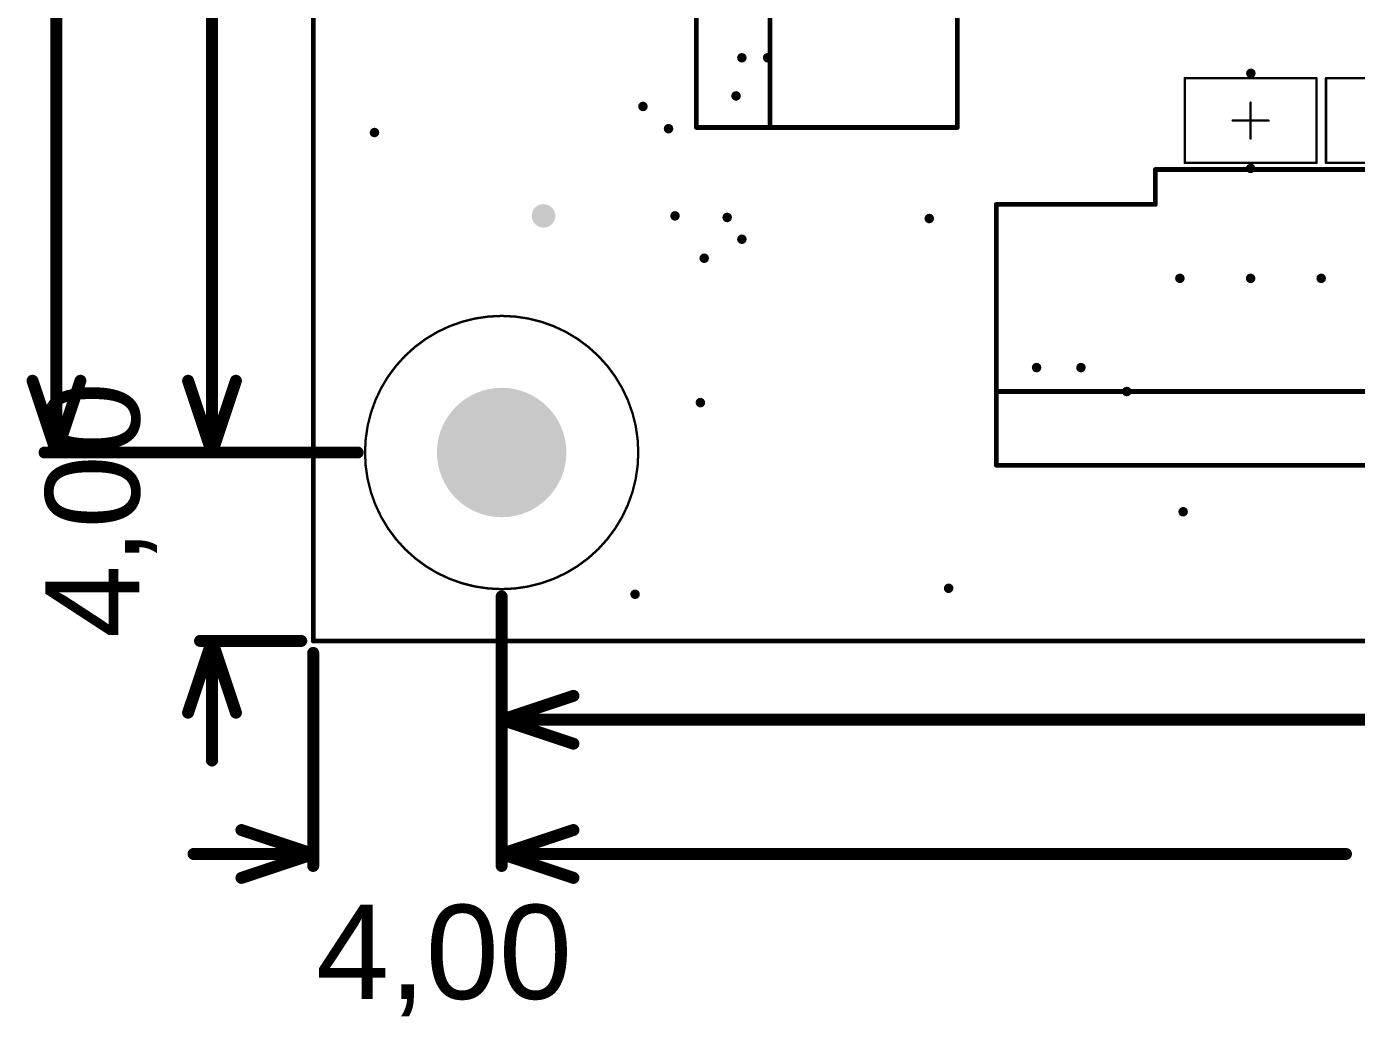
# Model space of a CAD drawing. Header units: inches. Extents: x -0.46 to 4.93, y -0.49 to 6.86.
# Drawn here: x -0.24 to 0.872, y -0.314 to 0.514 of the extents above; entities that cross this region are included whole.
import ezdxf

# ---------------------------------------------------------------- set-up
doc = ezdxf.new("R2010")
doc.units = ezdxf.units.IN
doc.header["$MEASUREMENT"] = 0
for name, color, linetype in [('Board', 6, 'Continuous'), ('Dimensions', 56, 'Continuous'), ('Pad Holes', 156, 'Continuous'), ('Top Courtyard', 56, 'Continuous'), ('Via Holes', 16, 'Continuous')]:
    doc.layers.add(name, color=color, linetype=linetype)
doc.styles.add('Arial', font='', dxfattribs={"height": 0.2})
doc.styles.get('Arial').set_extended_font_data('Arial')

# ---------------------------------------------------------------- blocks, each defined once
blk = doc.blocks.new('MOUNTING_HOLE_M2_5_550')
at = {"layer": 'Pad Holes'}
h = blk.add_hatch(color=7, dxfattribs=at)
edge = h.paths.add_edge_path()
edge.add_arc((0, 0), 0.0541, 0, 360)
at = {"layer": 'Top Courtyard'}
for points in [[(0.1142, 0, 0.00197, 0.00197, 1), (-0.1142, 0, 0.00197, 0.00197, 1)], [(-0.1147, 0, 0.000984, 0.000984, 1), (-0.1137, 0, 0.000984, 0.000984, 1)], [(0.1137, 0, 0.000984, 0.000984, 1), (0.1147, 0, 0.000984, 0.000984, 1)]]:
    blk.add_lwpolyline(points, format="xyseb", close=True, dxfattribs=at)
blk = doc.blocks.new('ICS_43434_B_761')
at = {"layer": 'Pad Holes'}
h = blk.add_hatch(color=7, dxfattribs=at)
edge = h.paths.add_edge_path()
edge.add_arc((0, 0.028), 0.00984, 0, 360)
blk = doc.blocks.new('F32R_1A7H1_11026_791')
at = {"layer": 'Top Courtyard'}
for points in [[(0.2662, 0.0742, 0.00394, 0.00394, 0), (-0.2666, 0.0742, 0.00394, 0.00394, 0)], [(-0.2666, 0.045, 0.00394, 0.00394, 0), (-0.2666, 0.0742, 0.00394, 0.00394, 0)], [(0.2666, 0.045, 0.00394, 0.00394, 0), (0.2666, 0.0742, 0.00394, 0.00394, 0)], [(-0.3996, -0.173, 0.00394, 0.00394, 0), (-0.3996, 0.045, 0.00394, 0.00394, 0)], [(-0.2666, 0.045, 0.00394, 0.00394, 0), (-0.3996, 0.045, 0.00394, 0.00394, 0)], [(0.3996, 0.045, 0.00394, 0.00394, 0), (0.2666, 0.045, 0.00394, 0.00394, 0)], [(0.3996, -0.173, 0.00394, 0.00394, 0), (0.3996, 0.045, 0.00394, 0.00394, 0)], [(0, -0.0197, 0.00394, 0.00394, 0), (0, 0.0276, 0.00394, 0.00394, 0)], [(0, -0.0197, 0.00394, 0.00394, 0), (-0.0472, -0.0197, 0.00394, 0.00394, 0)], [(0, -0.0669, 0.00394, 0.00394, 0), (0, -0.0197, 0.00394, 0.00394, 0)], [(0.0472, -0.0197, 0.00394, 0.00394, 0), (0, -0.0197, 0.00394, 0.00394, 0)], [(0.3996, -0.1114, 0.00394, 0.00394, 0), (-0.3996, -0.1114, 0.00394, 0.00394, 0)], [(0.3996, -0.173, 0.00394, 0.00394, 0), (-0.3996, -0.173, 0.00394, 0.00394, 0)]]:
    blk.add_lwpolyline(points, format="xyseb", dxfattribs=at)
for points in [[(-0.2676, 0.0742, 0.00197, 0.00197, 1), (-0.2656, 0.0742, 0.00197, 0.00197, 1)], [(-0.2676, 0.0742, 0.00197, 0.00197, 1), (-0.2656, 0.0742, 0.00197, 0.00197, 1)], [(0.2652, 0.0742, 0.00197, 0.00197, 1), (0.2671, 0.0742, 0.00197, 0.00197, 1)], [(0.2656, 0.0742, 0.00197, 0.00197, 1), (0.2676, 0.0742, 0.00197, 0.00197, 1)], [(-0.4006, 0.045, 0.00197, 0.00197, 1), (-0.3986, 0.045, 0.00197, 0.00197, 1)], [(-0.4006, 0.045, 0.00197, 0.00197, 1), (-0.3986, 0.045, 0.00197, 0.00197, 1)], [(-0.2676, 0.045, 0.00197, 0.00197, 1), (-0.2656, 0.045, 0.00197, 0.00197, 1)], [(-0.2676, 0.045, 0.00197, 0.00197, 1), (-0.2656, 0.045, 0.00197, 0.00197, 1)], [(0.2656, 0.045, 0.00197, 0.00197, 1), (0.2676, 0.045, 0.00197, 0.00197, 1)], [(0.2656, 0.045, 0.00197, 0.00197, 1), (0.2676, 0.045, 0.00197, 0.00197, 1)], [(0.3986, 0.045, 0.00197, 0.00197, 1), (0.4006, 0.045, 0.00197, 0.00197, 1)], [(0.3986, 0.045, 0.00197, 0.00197, 1), (0.4006, 0.045, 0.00197, 0.00197, 1)], [(-0.001, 0.0276, 0.00197, 0.00197, 1), (0.001, 0.0276, 0.00197, 0.00197, 1)], [(-0.0482, -0.0197, 0.00197, 0.00197, 1), (-0.0463, -0.0197, 0.00197, 0.00197, 1)], [(-0.001, -0.0197, 0.00197, 0.00197, 1), (0.001, -0.0197, 0.00197, 0.00197, 1)], [(-0.001, -0.0197, 0.00197, 0.00197, 1), (0.001, -0.0197, 0.00197, 0.00197, 1)], [(-0.001, -0.0197, 0.00197, 0.00197, 1), (0.001, -0.0197, 0.00197, 0.00197, 1)], [(-0.001, -0.0197, 0.00197, 0.00197, 1), (0.001, -0.0197, 0.00197, 0.00197, 1)], [(0.0463, -0.0197, 0.00197, 0.00197, 1), (0.0482, -0.0197, 0.00197, 0.00197, 1)], [(-0.001, -0.0669, 0.00197, 0.00197, 1), (0.001, -0.0669, 0.00197, 0.00197, 1)], [(-0.4006, -0.1114, 0.00197, 0.00197, 1), (-0.3986, -0.1114, 0.00197, 0.00197, 1)], [(0.3986, -0.1114, 0.00197, 0.00197, 1), (0.4006, -0.1114, 0.00197, 0.00197, 1)], [(-0.4006, -0.173, 0.00197, 0.00197, 1), (-0.3986, -0.173, 0.00197, 0.00197, 1)], [(-0.4006, -0.173, 0.00197, 0.00197, 1), (-0.3986, -0.173, 0.00197, 0.00197, 1)], [(0.3986, -0.173, 0.00197, 0.00197, 1), (0.4006, -0.173, 0.00197, 0.00197, 1)], [(0.3986, -0.173, 0.00197, 0.00197, 1), (0.4006, -0.173, 0.00197, 0.00197, 1)]]:
    blk.add_lwpolyline(points, format="xyseb", close=True, dxfattribs=at)
blk = doc.blocks.new('F32R_1A7H1_11026_792')
at = {"layer": 'Top Courtyard'}
for points in [[(-0.2666, 0.045, 0.00394, 0.00394, 0), (-0.2666, 0.0742, 0.00394, 0.00394, 0)], [(-0.2666, 0.0742, 0.00394, 0.00394, 0), (0.2662, 0.0742, 0.00394, 0.00394, 0)], [(0.2666, 0.045, 0.00394, 0.00394, 0), (0.2666, 0.0742, 0.00394, 0.00394, 0)], [(-0.3996, 0.045, 0.00394, 0.00394, 0), (-0.2666, 0.045, 0.00394, 0.00394, 0)], [(-0.3996, -0.173, 0.00394, 0.00394, 0), (-0.3996, 0.045, 0.00394, 0.00394, 0)], [(0.2666, 0.045, 0.00394, 0.00394, 0), (0.3996, 0.045, 0.00394, 0.00394, 0)], [(0.3996, -0.173, 0.00394, 0.00394, 0), (0.3996, 0.045, 0.00394, 0.00394, 0)], [(0, 0.0276, 0.00394, 0.00394, 0), (0, -0.0197, 0.00394, 0.00394, 0)], [(-0.0472, -0.0197, 0.00394, 0.00394, 0), (0, -0.0197, 0.00394, 0.00394, 0)], [(0, -0.0197, 0.00394, 0.00394, 0), (0.0472, -0.0197, 0.00394, 0.00394, 0)], [(0, -0.0669, 0.00394, 0.00394, 0), (0, -0.0197, 0.00394, 0.00394, 0)], [(-0.3996, -0.1114, 0.00394, 0.00394, 0), (0.3996, -0.1114, 0.00394, 0.00394, 0)], [(-0.3996, -0.173, 0.00394, 0.00394, 0), (0.3996, -0.173, 0.00394, 0.00394, 0)]]:
    blk.add_lwpolyline(points, format="xyseb", dxfattribs=at)
for points in [[(-0.2676, 0.0742, 0.00197, 0.00197, 1), (-0.2656, 0.0742, 0.00197, 0.00197, 1)], [(-0.2676, 0.0742, 0.00197, 0.00197, 1), (-0.2656, 0.0742, 0.00197, 0.00197, 1)], [(0.2652, 0.0742, 0.00197, 0.00197, 1), (0.2671, 0.0742, 0.00197, 0.00197, 1)], [(0.2656, 0.0742, 0.00197, 0.00197, 1), (0.2676, 0.0742, 0.00197, 0.00197, 1)], [(-0.4006, 0.045, 0.00197, 0.00197, 1), (-0.3986, 0.045, 0.00197, 0.00197, 1)], [(-0.4006, 0.045, 0.00197, 0.00197, 1), (-0.3986, 0.045, 0.00197, 0.00197, 1)], [(-0.2676, 0.045, 0.00197, 0.00197, 1), (-0.2656, 0.045, 0.00197, 0.00197, 1)], [(-0.2676, 0.045, 0.00197, 0.00197, 1), (-0.2656, 0.045, 0.00197, 0.00197, 1)], [(0.2656, 0.045, 0.00197, 0.00197, 1), (0.2676, 0.045, 0.00197, 0.00197, 1)], [(0.2656, 0.045, 0.00197, 0.00197, 1), (0.2676, 0.045, 0.00197, 0.00197, 1)], [(0.3986, 0.045, 0.00197, 0.00197, 1), (0.4006, 0.045, 0.00197, 0.00197, 1)], [(0.3986, 0.045, 0.00197, 0.00197, 1), (0.4006, 0.045, 0.00197, 0.00197, 1)], [(-0.001, 0.0276, 0.00197, 0.00197, 1), (0.001, 0.0276, 0.00197, 0.00197, 1)], [(-0.0482, -0.0197, 0.00197, 0.00197, 1), (-0.0463, -0.0197, 0.00197, 0.00197, 1)], [(-0.001, -0.0197, 0.00197, 0.00197, 1), (0.001, -0.0197, 0.00197, 0.00197, 1)], [(-0.001, -0.0197, 0.00197, 0.00197, 1), (0.001, -0.0197, 0.00197, 0.00197, 1)], [(-0.001, -0.0197, 0.00197, 0.00197, 1), (0.001, -0.0197, 0.00197, 0.00197, 1)], [(-0.001, -0.0197, 0.00197, 0.00197, 1), (0.001, -0.0197, 0.00197, 0.00197, 1)], [(0.0463, -0.0197, 0.00197, 0.00197, 1), (0.0482, -0.0197, 0.00197, 0.00197, 1)], [(-0.001, -0.0669, 0.00197, 0.00197, 1), (0.001, -0.0669, 0.00197, 0.00197, 1)], [(-0.4006, -0.1114, 0.00197, 0.00197, 1), (-0.3986, -0.1114, 0.00197, 0.00197, 1)], [(0.3986, -0.1114, 0.00197, 0.00197, 1), (0.4006, -0.1114, 0.00197, 0.00197, 1)], [(-0.4006, -0.173, 0.00197, 0.00197, 1), (-0.3986, -0.173, 0.00197, 0.00197, 1)], [(-0.4006, -0.173, 0.00197, 0.00197, 1), (-0.3986, -0.173, 0.00197, 0.00197, 1)], [(0.3986, -0.173, 0.00197, 0.00197, 1), (0.4006, -0.173, 0.00197, 0.00197, 1)], [(0.3986, -0.173, 0.00197, 0.00197, 1), (0.4006, -0.173, 0.00197, 0.00197, 1)]]:
    blk.add_lwpolyline(points, format="xyseb", close=True, dxfattribs=at)
blk = doc.blocks.new('TPD4E02B04DQAR_818')
at = {"layer": 'Top Courtyard'}
for points in [[(-0.0551, 0.0354, 0.00197, 0.00197, 0), (-0.0551, -0.0354, 0.00197, 0.00197, 0)], [(0.0551, 0.0354, 0.00197, 0.00197, 0), (-0.0551, 0.0354, 0.00197, 0.00197, 0)], [(0.0551, 0.0354, 0.00197, 0.00197, 0), (0.0551, -0.0354, 0.00197, 0.00197, 0)], [(0, 0.015, 0.00197, 0.00197, 0), (0, -0.015, 0.00197, 0.00197, 0)], [(0.015, 0, 0.00197, 0.00197, 0), (-0.015, 0, 0.00197, 0.00197, 0)], [(0.0551, -0.0354, 0.00197, 0.00197, 0), (-0.0551, -0.0354, 0.00197, 0.00197, 0)]]:
    blk.add_lwpolyline(points, format="xyseb", dxfattribs=at)
for points in [[(-0.0556, 0.0354, 0.000984, 0.000984, 1), (-0.0546, 0.0354, 0.000984, 0.000984, 1)], [(-0.0556, 0.0354, 0.000984, 0.000984, 1), (-0.0546, 0.0354, 0.000984, 0.000984, 1)], [(0.0546, 0.0354, 0.000984, 0.000984, 1), (0.0556, 0.0354, 0.000984, 0.000984, 1)], [(0.0546, 0.0354, 0.000984, 0.000984, 1), (0.0556, 0.0354, 0.000984, 0.000984, 1)], [(-0.0005, 0.015, 0.000984, 0.000984, 1), (0.0005, 0.015, 0.000984, 0.000984, 1)], [(-0.0155, 0, 0.000984, 0.000984, 1), (-0.0145, 0, 0.000984, 0.000984, 1)], [(0.0145, 0, 0.000984, 0.000984, 1), (0.0155, 0, 0.000984, 0.000984, 1)], [(-0.0005, -0.015, 0.000984, 0.000984, 1), (0.0005, -0.015, 0.000984, 0.000984, 1)], [(-0.0556, -0.0354, 0.000984, 0.000984, 1), (-0.0546, -0.0354, 0.000984, 0.000984, 1)], [(-0.0556, -0.0354, 0.000984, 0.000984, 1), (-0.0546, -0.0354, 0.000984, 0.000984, 1)], [(0.0546, -0.0354, 0.000984, 0.000984, 1), (0.0556, -0.0354, 0.000984, 0.000984, 1)], [(0.0546, -0.0354, 0.000984, 0.000984, 1), (0.0556, -0.0354, 0.000984, 0.000984, 1)]]:
    blk.add_lwpolyline(points, format="xyseb", close=True, dxfattribs=at)
blk = doc.blocks.new('TPD4E02B04DQAR_820')
at = {"layer": 'Top Courtyard'}
for points in [[(-0.0551, 0.0354, 0.00197, 0.00197, 0), (-0.0551, -0.0354, 0.00197, 0.00197, 0)], [(0.0551, 0.0354, 0.00197, 0.00197, 0), (-0.0551, 0.0354, 0.00197, 0.00197, 0)], [(0.0551, 0.0354, 0.00197, 0.00197, 0), (0.0551, -0.0354, 0.00197, 0.00197, 0)], [(0, 0.015, 0.00197, 0.00197, 0), (0, -0.015, 0.00197, 0.00197, 0)], [(0.015, 0, 0.00197, 0.00197, 0), (-0.015, 0, 0.00197, 0.00197, 0)], [(0.0551, -0.0354, 0.00197, 0.00197, 0), (-0.0551, -0.0354, 0.00197, 0.00197, 0)]]:
    blk.add_lwpolyline(points, format="xyseb", dxfattribs=at)
for points in [[(-0.0556, 0.0354, 0.000984, 0.000984, 1), (-0.0546, 0.0354, 0.000984, 0.000984, 1)], [(-0.0556, 0.0354, 0.000984, 0.000984, 1), (-0.0546, 0.0354, 0.000984, 0.000984, 1)], [(0.0546, 0.0354, 0.000984, 0.000984, 1), (0.0556, 0.0354, 0.000984, 0.000984, 1)], [(0.0546, 0.0354, 0.000984, 0.000984, 1), (0.0556, 0.0354, 0.000984, 0.000984, 1)], [(-0.0005, 0.015, 0.000984, 0.000984, 1), (0.0005, 0.015, 0.000984, 0.000984, 1)], [(-0.0155, 0, 0.000984, 0.000984, 1), (-0.0145, 0, 0.000984, 0.000984, 1)], [(0.0145, 0, 0.000984, 0.000984, 1), (0.0155, 0, 0.000984, 0.000984, 1)], [(-0.0005, -0.015, 0.000984, 0.000984, 1), (0.0005, -0.015, 0.000984, 0.000984, 1)], [(-0.0556, -0.0354, 0.000984, 0.000984, 1), (-0.0546, -0.0354, 0.000984, 0.000984, 1)], [(-0.0556, -0.0354, 0.000984, 0.000984, 1), (-0.0546, -0.0354, 0.000984, 0.000984, 1)], [(0.0546, -0.0354, 0.000984, 0.000984, 1), (0.0556, -0.0354, 0.000984, 0.000984, 1)], [(0.0546, -0.0354, 0.000984, 0.000984, 1), (0.0556, -0.0354, 0.000984, 0.000984, 1)]]:
    blk.add_lwpolyline(points, format="xyseb", close=True, dxfattribs=at)

msp = doc.modelspace()

# ---------------------------------------------------------------- hatches: boundary and pattern name
at = {"layer": 'Via Holes'}
h = msp.add_hatch(color=7, dxfattribs=at)
edge = h.paths.add_edge_path()
edge.add_arc((0.3583, 0.4875), 0.004, 0, 360)
h = msp.add_hatch(color=7, dxfattribs=at)
edge = h.paths.add_edge_path()
edge.add_arc((0.3798, 0.4875), 0.004, 0, 360)
h = msp.add_hatch(color=7, dxfattribs=at)
edge = h.paths.add_edge_path()
edge.add_arc((0.7837, 0.4745), 0.004, 0, 360)
h = msp.add_hatch(color=7, dxfattribs=at)
edge = h.paths.add_edge_path()
edge.add_arc((0.3534, 0.4556), 0.004, 0, 360)
h = msp.add_hatch(color=7, dxfattribs=at)
edge = h.paths.add_edge_path()
edge.add_arc((0.2756, 0.4468), 0.004, 0, 360)
h = msp.add_hatch(color=7, dxfattribs=at)
edge = h.paths.add_edge_path()
edge.add_arc((0.0512, 0.425), 0.004, 0, 360)
h = msp.add_hatch(color=7, dxfattribs=at)
edge = h.paths.add_edge_path()
edge.add_arc((0.297, 0.4282), 0.004, 0, 360)
h = msp.add_hatch(color=7, dxfattribs=at)
edge = h.paths.add_edge_path()
edge.add_arc((0.7835, 0.395), 0.004, 0, 360)
h = msp.add_hatch(color=7, dxfattribs=at)
edge = h.paths.add_edge_path()
edge.add_arc((0.3024, 0.3553), 0.004, 0, 360)
h = msp.add_hatch(color=7, dxfattribs=at)
edge = h.paths.add_edge_path()
edge.add_arc((0.346, 0.354), 0.004, 0, 360)
h = msp.add_hatch(color=7, dxfattribs=at)
edge = h.paths.add_edge_path()
edge.add_arc((0.5149, 0.3531), 0.004, 0, 360)
h = msp.add_hatch(color=7, dxfattribs=at)
edge = h.paths.add_edge_path()
edge.add_arc((0.3583, 0.3358), 0.004, 0, 360)
h = msp.add_hatch(color=7, dxfattribs=at)
edge = h.paths.add_edge_path()
edge.add_arc((0.3268, 0.3199), 0.004, 0, 360)
h = msp.add_hatch(color=7, dxfattribs=at)
edge = h.paths.add_edge_path()
edge.add_arc((0.7244, 0.3031), 0.004, 0, 360)
h = msp.add_hatch(color=7, dxfattribs=at)
edge = h.paths.add_edge_path()
edge.add_arc((0.7835, 0.3031), 0.004, 0, 360)
h = msp.add_hatch(color=7, dxfattribs=at)
edge = h.paths.add_edge_path()
edge.add_arc((0.8425, 0.3031), 0.004, 0, 360)
h = msp.add_hatch(color=7, dxfattribs=at)
edge = h.paths.add_edge_path()
edge.add_arc((0.6046, 0.2285), 0.004, 0, 360)
h = msp.add_hatch(color=7, dxfattribs=at)
edge = h.paths.add_edge_path()
edge.add_arc((0.6417, 0.2285), 0.004, 0, 360)
h = msp.add_hatch(color=7, dxfattribs=at)
edge = h.paths.add_edge_path()
edge.add_arc((0.68, 0.2085), 0.004, 0, 360)
h = msp.add_hatch(color=7, dxfattribs=at)
edge = h.paths.add_edge_path()
edge.add_arc((0.3236, 0.1992), 0.004, 0, 360)
h = msp.add_hatch(color=7, dxfattribs=at)
edge = h.paths.add_edge_path()
edge.add_arc((0.7271, 0.108), 0.004, 0, 360)
h = msp.add_hatch(color=7, dxfattribs=at)
edge = h.paths.add_edge_path()
edge.add_arc((0.5311, 0.044), 0.004, 0, 360)
h = msp.add_hatch(color=7, dxfattribs=at)
edge = h.paths.add_edge_path()
edge.add_arc((0.269, 0.039), 0.004, 0, 360)

# ---------------------------------------------------------------- linework, layer by layer
at = {"layer": 'Board'}
for points in [[(0, 0, 0.00394, 0.00394, 0), (0, 6.5748, 0.00394, 0.00394, 0)], [(0, 0, 0.00394, 0.00394, 0), (4.6457, 0, 0.00394, 0.00394, 0)]]:
    msp.add_lwpolyline(points, format="xyseb", dxfattribs=at)
msp.add_lwpolyline([(-0.001, 0, 0.00197, 0.00197, 1), (0.001, 0, 0.00197, 0.00197, 1)], format="xyseb", close=True, dxfattribs=at)
msp.add_lwpolyline([(-0.001, 0, 0.00197, 0.00197, 1), (0.001, 0, 0.00197, 0.00197, 1)], format="xyseb", close=True, dxfattribs=at)
at = {"layer": 'Dimensions'}
for points in [[(-0.0846, 0.1575, 0.01, 0.01, 0), (-0.0846, 3.1653, 0.01, 0.01, 0)], [(-0.2146, 0.1575, 0.01, 0.01, 0), (-0.2146, 0.7903, 0.01, 0.01, 0)], [(-0.0846, 0.1575, 0.01, 0.01, 0), (-0.0846, 0.2575, 0.01, 0.01, 0)], [(-0.2346, 0.2175, 0.01, 0.01, 0), (-0.2146, 0.1575, 0.01, 0.01, 0)], [(-0.2146, 0.1575, 0.01, 0.01, 0), (-0.1946, 0.2175, 0.01, 0.01, 0)], [(-0.1046, 0.2175, 0.01, 0.01, 0), (-0.0846, 0.1575, 0.01, 0.01, 0)], [(-0.1046, 0.2175, 0.01, 0.01, 0), (-0.0846, 0.1575, 0.01, 0.01, 0)], [(-0.0846, 0.1575, 0.01, 0.01, 0), (-0.0646, 0.2175, 0.01, 0.01, 0)], [(-0.0846, 0.1575, 0.01, 0.01, 0), (-0.0646, 0.2175, 0.01, 0.01, 0)], [(-0.2246, 0.1575, 0.01, 0.01, 0), (0.0372, 0.1575, 0.01, 0.01, 0)], [(-0.0946, 0.1575, 0.01, 0.01, 0), (0.0372, 0.1575, 0.01, 0.01, 0)], [(-0.0946, 0.1575, 0.01, 0.01, 0), (0.0372, 0.1575, 0.01, 0.01, 0)], [(0.1575, -0.1881, 0.01, 0.01, 0), (0.1575, 0.0372, 0.01, 0.01, 0)], [(0.1575, -0.1881, 0.01, 0.01, 0), (0.1575, 0.0372, 0.01, 0.01, 0)], [(0.1575, -0.0759, 0.01, 0.01, 0), (0.1575, 0.0372, 0.01, 0.01, 0)], [(-0.1046, -0.06, 0.01, 0.01, 0), (-0.0846, 0, 0.01, 0.01, 0)], [(-0.0946, 0, 0.01, 0.01, 0), (-0.01, 0, 0.01, 0.01, 0)], [(-0.0846, -0.1, 0.01, 0.01, 0), (-0.0846, 0, 0.01, 0.01, 0)], [(-0.0846, 0, 0.01, 0.01, 0), (-0.0646, -0.06, 0.01, 0.01, 0)], [(0, -0.1881, 0.01, 0.01, 0), (0, -0.01, 0.01, 0.01, 0)], [(0.1575, -0.0659, 0.01, 0.01, 0), (0.2175, -0.0459, 0.01, 0.01, 0)], [(0.1575, -0.0659, 0.01, 0.01, 0), (2.2007, -0.0659, 0.01, 0.01, 0)], [(0.1575, -0.0659, 0.01, 0.01, 0), (0.2175, -0.0859, 0.01, 0.01, 0)], [(-0.06, -0.1581, 0.01, 0.01, 0), (0, -0.1781, 0.01, 0.01, 0)], [(0.1575, -0.1781, 0.01, 0.01, 0), (0.2175, -0.1581, 0.01, 0.01, 0)], [(0.1575, -0.1781, 0.01, 0.01, 0), (0.2175, -0.1581, 0.01, 0.01, 0)], [(-0.1, -0.1781, 0.01, 0.01, 0), (0, -0.1781, 0.01, 0.01, 0)], [(-0.06, -0.1981, 0.01, 0.01, 0), (0, -0.1781, 0.01, 0.01, 0)], [(0.1575, -0.1781, 0.01, 0.01, 0), (0.8632, -0.1781, 0.01, 0.01, 0)], [(0.1575, -0.1781, 0.01, 0.01, 0), (0.2175, -0.1981, 0.01, 0.01, 0)], [(0.1575, -0.1781, 0.01, 0.01, 0), (0.2575, -0.1781, 0.01, 0.01, 0)], [(0.1575, -0.1781, 0.01, 0.01, 0), (0.2175, -0.1981, 0.01, 0.01, 0)]]:
    msp.add_lwpolyline(points, format="xyseb", dxfattribs=at)
for points in [[(-0.0871, 0.2575, 0.005, 0.005, 1), (-0.0821, 0.2575, 0.005, 0.005, 1)], [(-0.2371, 0.2175, 0.005, 0.005, 1), (-0.2321, 0.2175, 0.005, 0.005, 1)], [(-0.1971, 0.2175, 0.005, 0.005, 1), (-0.1921, 0.2175, 0.005, 0.005, 1)], [(-0.1071, 0.2175, 0.005, 0.005, 1), (-0.1021, 0.2175, 0.005, 0.005, 1)], [(-0.1071, 0.2175, 0.005, 0.005, 1), (-0.1021, 0.2175, 0.005, 0.005, 1)], [(-0.0671, 0.2175, 0.005, 0.005, 1), (-0.0621, 0.2175, 0.005, 0.005, 1)], [(-0.0671, 0.2175, 0.005, 0.005, 1), (-0.0621, 0.2175, 0.005, 0.005, 1)], [(-0.2271, 0.1575, 0.005, 0.005, 1), (-0.2221, 0.1575, 0.005, 0.005, 1)], [(-0.2171, 0.1575, 0.005, 0.005, 1), (-0.2121, 0.1575, 0.005, 0.005, 1)], [(-0.2171, 0.1575, 0.005, 0.005, 1), (-0.2121, 0.1575, 0.005, 0.005, 1)], [(-0.2171, 0.1575, 0.005, 0.005, 1), (-0.2121, 0.1575, 0.005, 0.005, 1)], [(-0.0971, 0.1575, 0.005, 0.005, 1), (-0.0921, 0.1575, 0.005, 0.005, 1)], [(-0.0971, 0.1575, 0.005, 0.005, 1), (-0.0921, 0.1575, 0.005, 0.005, 1)], [(-0.0871, 0.1575, 0.005, 0.005, 1), (-0.0821, 0.1575, 0.005, 0.005, 1)], [(-0.0871, 0.1575, 0.005, 0.005, 1), (-0.0821, 0.1575, 0.005, 0.005, 1)], [(-0.0871, 0.1575, 0.005, 0.005, 1), (-0.0821, 0.1575, 0.005, 0.005, 1)], [(-0.0871, 0.1575, 0.005, 0.005, 1), (-0.0821, 0.1575, 0.005, 0.005, 1)], [(-0.0871, 0.1575, 0.005, 0.005, 1), (-0.0821, 0.1575, 0.005, 0.005, 1)], [(-0.0871, 0.1575, 0.005, 0.005, 1), (-0.0821, 0.1575, 0.005, 0.005, 1)], [(0.0347, 0.1575, 0.005, 0.005, 1), (0.0397, 0.1575, 0.005, 0.005, 1)], [(0.0347, 0.1575, 0.005, 0.005, 1), (0.0397, 0.1575, 0.005, 0.005, 1)], [(0.0347, 0.1575, 0.005, 0.005, 1), (0.0397, 0.1575, 0.005, 0.005, 1)], [(0.155, 0.0372, 0.005, 0.005, 1), (0.16, 0.0372, 0.005, 0.005, 1)], [(0.155, 0.0372, 0.005, 0.005, 1), (0.16, 0.0372, 0.005, 0.005, 1)], [(0.155, 0.0372, 0.005, 0.005, 1), (0.16, 0.0372, 0.005, 0.005, 1)], [(-0.0971, 0, 0.005, 0.005, 1), (-0.0921, 0, 0.005, 0.005, 1)], [(-0.0871, 0, 0.005, 0.005, 1), (-0.0821, 0, 0.005, 0.005, 1)], [(-0.0871, 0, 0.005, 0.005, 1), (-0.0821, 0, 0.005, 0.005, 1)], [(-0.0871, 0, 0.005, 0.005, 1), (-0.0821, 0, 0.005, 0.005, 1)], [(-0.0125, 0, 0.005, 0.005, 1), (-0.0075, 0, 0.005, 0.005, 1)], [(-0.0025, -0.01, 0.005, 0.005, 1), (0.0025, -0.01, 0.005, 0.005, 1)], [(0.215, -0.0459, 0.005, 0.005, 1), (0.22, -0.0459, 0.005, 0.005, 1)], [(-0.1071, -0.06, 0.005, 0.005, 1), (-0.1021, -0.06, 0.005, 0.005, 1)], [(-0.0671, -0.06, 0.005, 0.005, 1), (-0.0621, -0.06, 0.005, 0.005, 1)], [(0.155, -0.0659, 0.005, 0.005, 1), (0.16, -0.0659, 0.005, 0.005, 1)], [(0.155, -0.0659, 0.005, 0.005, 1), (0.16, -0.0659, 0.005, 0.005, 1)], [(0.155, -0.0659, 0.005, 0.005, 1), (0.16, -0.0659, 0.005, 0.005, 1)], [(0.155, -0.0759, 0.005, 0.005, 1), (0.16, -0.0759, 0.005, 0.005, 1)], [(0.215, -0.0859, 0.005, 0.005, 1), (0.22, -0.0859, 0.005, 0.005, 1)], [(-0.0871, -0.1, 0.005, 0.005, 1), (-0.0821, -0.1, 0.005, 0.005, 1)], [(-0.0625, -0.1581, 0.005, 0.005, 1), (-0.0575, -0.1581, 0.005, 0.005, 1)], [(0.215, -0.1581, 0.005, 0.005, 1), (0.22, -0.1581, 0.005, 0.005, 1)], [(0.215, -0.1581, 0.005, 0.005, 1), (0.22, -0.1581, 0.005, 0.005, 1)], [(-0.1025, -0.1781, 0.005, 0.005, 1), (-0.0975, -0.1781, 0.005, 0.005, 1)], [(-0.0025, -0.1781, 0.005, 0.005, 1), (0.0025, -0.1781, 0.005, 0.005, 1)], [(-0.0025, -0.1781, 0.005, 0.005, 1), (0.0025, -0.1781, 0.005, 0.005, 1)], [(-0.0025, -0.1781, 0.005, 0.005, 1), (0.0025, -0.1781, 0.005, 0.005, 1)], [(0.155, -0.1781, 0.005, 0.005, 1), (0.16, -0.1781, 0.005, 0.005, 1)], [(0.155, -0.1781, 0.005, 0.005, 1), (0.16, -0.1781, 0.005, 0.005, 1)], [(0.155, -0.1781, 0.005, 0.005, 1), (0.16, -0.1781, 0.005, 0.005, 1)], [(0.155, -0.1781, 0.005, 0.005, 1), (0.16, -0.1781, 0.005, 0.005, 1)], [(0.155, -0.1781, 0.005, 0.005, 1), (0.16, -0.1781, 0.005, 0.005, 1)], [(0.155, -0.1781, 0.005, 0.005, 1), (0.16, -0.1781, 0.005, 0.005, 1)], [(0.255, -0.1781, 0.005, 0.005, 1), (0.26, -0.1781, 0.005, 0.005, 1)], [(0.8607, -0.1781, 0.005, 0.005, 1), (0.8657, -0.1781, 0.005, 0.005, 1)], [(-0.0025, -0.1881, 0.005, 0.005, 1), (0.0025, -0.1881, 0.005, 0.005, 1)], [(0.155, -0.1881, 0.005, 0.005, 1), (0.16, -0.1881, 0.005, 0.005, 1)], [(0.155, -0.1881, 0.005, 0.005, 1), (0.16, -0.1881, 0.005, 0.005, 1)], [(-0.0625, -0.1981, 0.005, 0.005, 1), (-0.0575, -0.1981, 0.005, 0.005, 1)], [(0.215, -0.1981, 0.005, 0.005, 1), (0.22, -0.1981, 0.005, 0.005, 1)], [(0.215, -0.1981, 0.005, 0.005, 1), (0.22, -0.1981, 0.005, 0.005, 1)]]:
    msp.add_lwpolyline(points, format="xyseb", close=True, dxfattribs=at)

# ---------------------------------------------------------------- block references
for name, p, rotation in [('F32R_1A7H1_11026_791', (0.4933, 0.8288), 270), ('TPD4E02B04DQAR_818', (0.7835, 0.435), 180), ('TPD4E02B04DQAR_820', (0.9016, 0.435), 180), ('ICS_43434_B_761', (0.2205, 0.3553), 90)]:
    msp.add_blockref(name, p, dxfattribs=dict(rotation=rotation))
for name, p in [('F32R_1A7H1_11026_792', (0.9705, 0.3199)), ('MOUNTING_HOLE_M2_5_550', (0.1575, 0.1575))]:
    msp.add_blockref(name, p)

# ---------------------------------------------------------------- texts
at = {"layer": 'Dimensions', "style": 'Arial'}
msp.add_text('4,00', height=0.07874, rotation=90, dxfattribs=at).set_placement((-0.1452, 0.0023))
msp.add_text('4,00', height=0.07874, dxfattribs=at).set_placement((0.0023, -0.2993))

doc.saveas('drawing.dxf')
